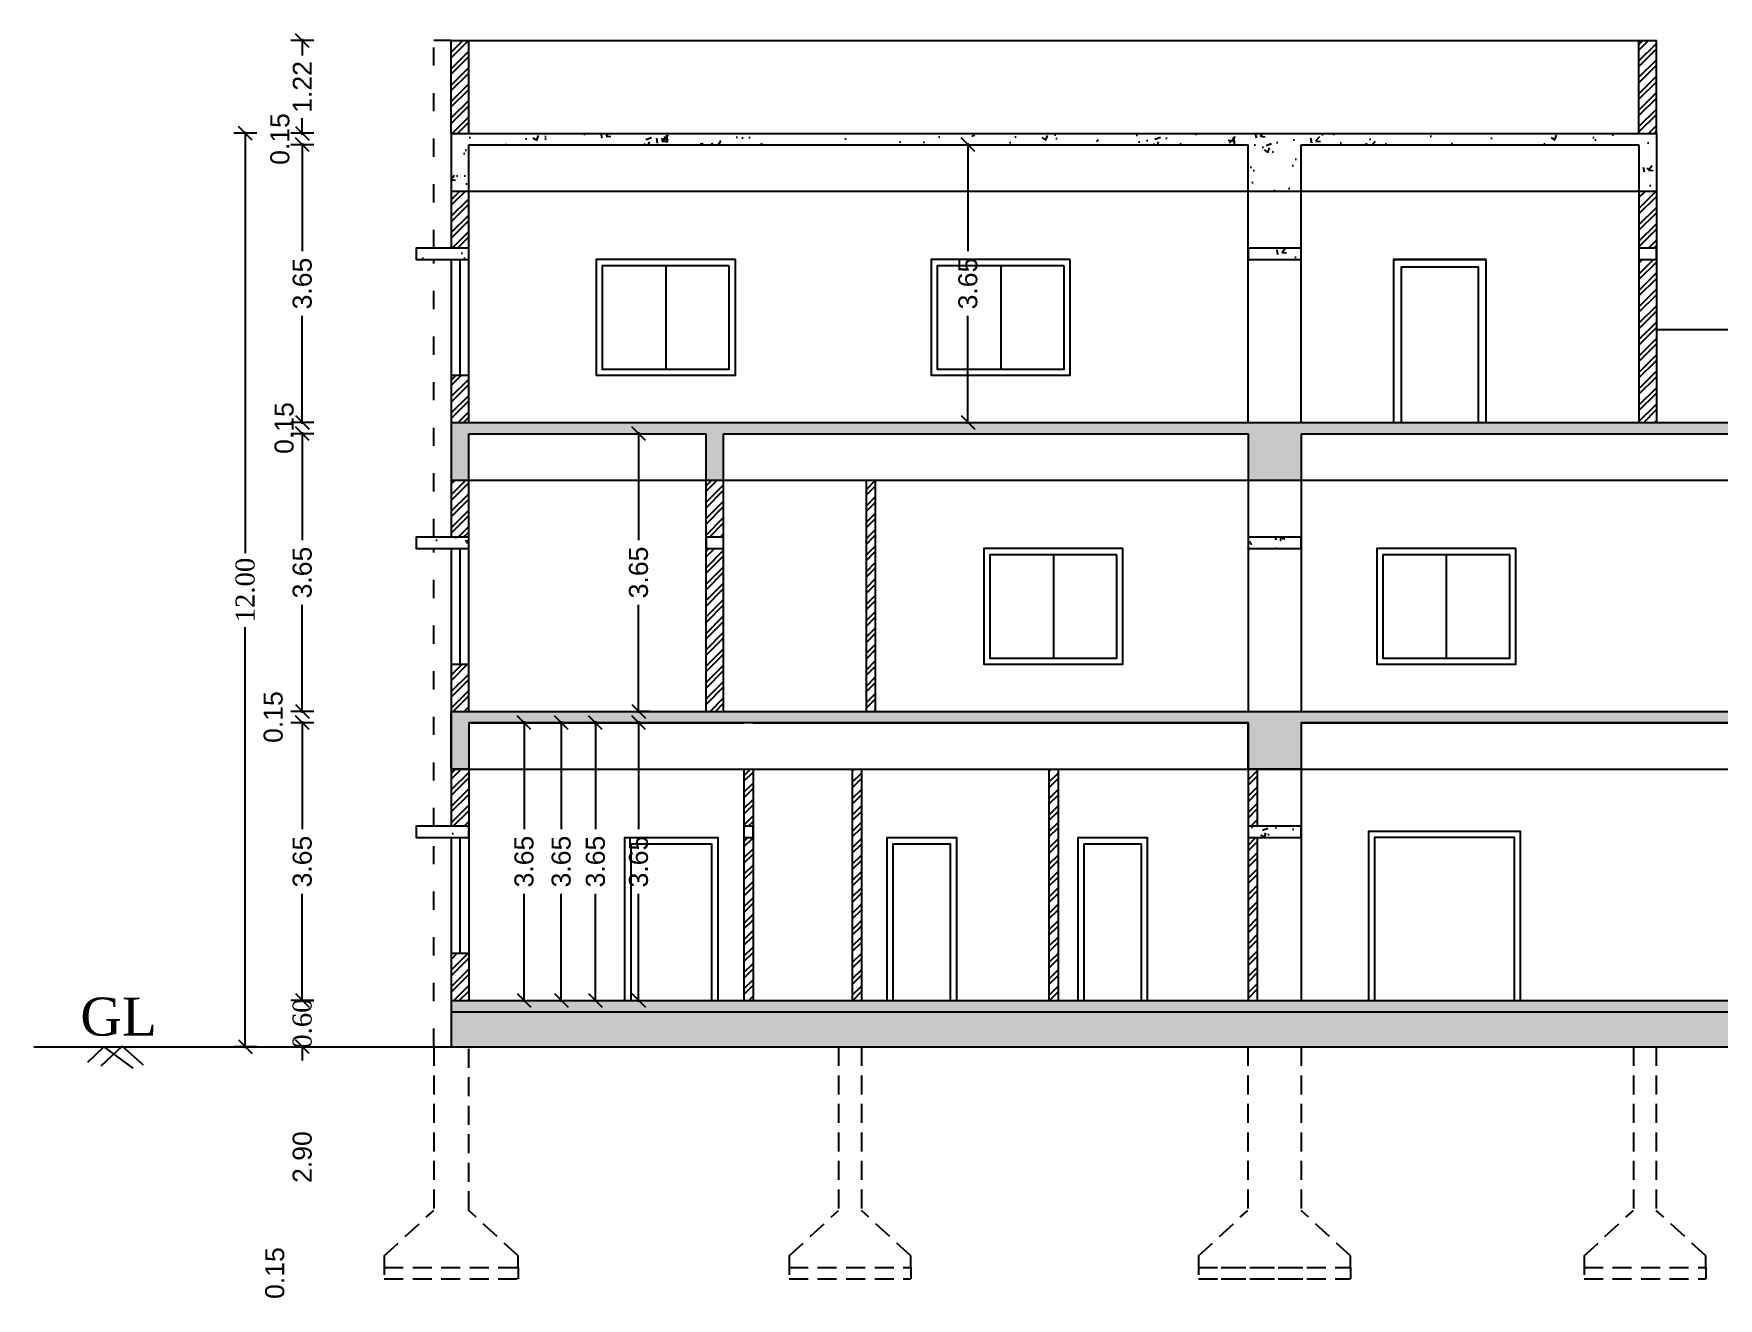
# Model space of a CAD drawing. Header units: metres. Extents: x 2292 to 2697, y 2134 to 2248.
# Drawn here: x 2605.6 to 2627.75, y 2183.77 to 2200.4 of the extents above; entities that cross this region are included whole.
import ezdxf

# ---------------------------------------------------------------- set-up
doc = ezdxf.new("R2010")
doc.units = ezdxf.units.M
doc.linetypes.add('ACAD_ISO03W100', pattern=[30, 12, -18])
doc.linetypes.add('DASHED2', pattern=[0.375, 0.25, -0.125])
for name, color, linetype in [('BLK_1_FLR_0_REGULAR_ROOM_1', 4, 'Continuous'), ('BLK_1_FLR_0_REGULAR_ROOM_2', 4, 'Continuous'), ('BLK_1_FLR_0_REGULAR_ROOM_3', 4, 'Continuous'), ('BLK_1_FLR_0_REGULAR_ROOM_4', 4, 'Continuous'), ('BLK_1_FLR_1_REGULAR_ROOM_1', 4, 'Continuous'), ('BLK_1_FLR_2_REGULAR_ROOM_1', 4, 'Continuous'), ('BLK_1_HT_OF_BLDG', 5, 'Continuous'), ('BLK_1_PLINTH_HEIGHT', 7, 'Continuous')]:
    doc.layers.add(name, color=color, linetype=linetype)
doc.styles.get("Standard").update_dxf_attribs({"font": 'arial.ttf'})
doc.styles.add('TIMES NEW ROMAN', font='times.ttf')
doc.dimstyles.new('STANDARD$0', dxfattribs={"dimtxt": 0.25, "dimasz": 0.18, "dimexe": 0.15, "dimexo": 0.15, "dimgap": 0.1, "dimtad": 0, "dimzin": 0, "dimdsep": 46, "dimtxsty": 'Standard', "dimblk": 'OBLIQUE', "dimcen": 0.0625, "dimdle": 0.02, "dimadec": 0, "dimazin": 0, "dimtfac": 1, "dimtix": 1, "dimtofl": 0, "dimtmove": 2, "dimatfit": 3, "dimldrblk": 'OBLIQUE', "dimfxl": 0, "dimtolj": 1, "dimtzin": 0, "dimarcsym": 0})
pattern_1 = [(50, (-71719.7937, -38373.7302), (0.728738676, -0.063756342), [0.0762, -0.8382]), (355, (-71719.7937, -38373.7302), (-0.140973686, 0.764227381), [0.06096, -0.670562337]), (100.4514447, (-71719.733, -38373.73554), (0.5877649884, 0.7004710076), [0.064760035, -0.7123609784]), (46.1842, (-71719.7937, -38373.527), (1.084316164, -0.168169312), [0.1143, -1.2573]), (96.6355576, (-71719.7034, -38373.541), (0.949616536, 0.989704498), [0.097140093, -1.068542433]), (351.1841512, (-71719.7937, -38373.527), (0.949616536, 0.989704498), [0.091439868, -1.005838928]), (21, (-71719.6921, -38373.5778), (0.606457565, -0.4090607927), [0.0762, -0.8382]), (326, (-71719.6921, -38373.5778), (0.2472081134, 0.7367518645), [0.06096, -0.67056]), (71.451445, (-71719.6416, -38373.6119), (0.853665677, 0.3276910755), [0.064760035, -0.7123597504]), (37.5, (-71719.79371, -38373.73023), (0.012354413, 0.3382201555), [0, -0.662432, 0, -0.68072, 0, -0.6731]), (7.5, (-71719.7937, -38373.73023), (0.26727865, 0.4007222993), [0, -0.388112, 0, -0.647192, 0, -0.25654]), (327.5, (-71720.02028, -38373.73023), (0.5423623807, -0.022914976), [0, -0.254, 0, -0.79248, 0, -1.05156]), (317.5, (-71720.1219, -38373.73023), (0.5925167255, 0.1017059641), [0, -0.3302, 0, -0.526288, 0, -0.74676])]
pattern_2 = [(45, (-71719.79371, -38373.73023), (-0.10776307345, 0.10776307345), []), (45, (-71719.72187, -38373.73023), (-0.10776307345, 0.10776307345), [])]

# ---------------------------------------------------------------- blocks, each defined once
blk = doc.blocks.new('*D464')
at = {"layer": 'Defpoints', "color": 0}
for p in [(2610.209, 2184.18), (2609.132, 2184.03), (2610.209, 2184.03)]:
    blk.add_point(p, dxfattribs=at)
at = {"color": 0, "insert": (2608.771, 2184.105), "char_height": 0.25, "attachment_point": 5, "rotation": 90}
blk.add_mtext('\\A1;0.15', dxfattribs=at)
blk = doc.blocks.new('_Oblique')
at = {"color": 0, "lineweight": -2}
blk.add_line((-0.5, -0.5), (0.5, 0.5), dxfattribs=at)
blk = doc.blocks.new('*D465')
at = {"layer": 'Defpoints', "color": 0}
for p in [(2609.132, 2187.08), (2610.209, 2187.08), (2610.209, 2184.18)]:
    blk.add_point(p, dxfattribs=at)
at = {"color": 0, "insert": (2609.132, 2185.63), "char_height": 0.25, "attachment_point": 5, "rotation": 90}
blk.add_mtext('\\A1;2.90', dxfattribs=at)
blk = doc.blocks.new('*D466')
at = {"color": 0, "lineweight": -2}
for p, q in [((2609.282, 2191.34), (2608.982, 2191.34)), ((2609.132, 2191.36), (2609.132, 2189.94)), ((2609.132, 2187.67), (2609.132, 2189.089)), ((2609.282, 2187.69), (2608.982, 2187.69))]:
    blk.add_line(p, q, dxfattribs=at)
at = {"layer": 'Defpoints', "color": 0}
for p in [(2609.132, 2191.34), (2611.32, 2191.34), (2611.09, 2187.69)]:
    blk.add_point(p, dxfattribs=at)
at = {"color": 0, "lineweight": -2, "xscale": 0.18, "yscale": 0.18, "zscale": 0.18}
for p, rotation in [((2609.132, 2191.34), 90), ((2609.132, 2187.69), 270)]:
    blk.add_blockref('_Oblique', p, dxfattribs=dict(at, rotation=rotation))
at = {"color": 0, "insert": (2609.132, 2189.515), "char_height": 0.25, "attachment_point": 5, "rotation": 90}
blk.add_mtext('\\A1;3.65', dxfattribs=at)
blk = doc.blocks.new('*D467')
at = {"color": 0, "lineweight": -2}
for p, q in [((2609.132, 2191.49), (2609.132, 2191.67)), ((2609.282, 2191.49), (2608.982, 2191.49)), ((2609.282, 2191.34), (2608.982, 2191.34)), ((2609.132, 2191.34), (2609.132, 2191.16))]:
    blk.add_line(p, q, dxfattribs=at)
at = {"layer": 'Defpoints', "color": 0}
for p in [(2609.132, 2191.49), (2611.32, 2191.49), (2611.32, 2191.34)]:
    blk.add_point(p, dxfattribs=at)
at = {"color": 0, "lineweight": -2, "xscale": 0.18, "yscale": 0.18, "zscale": 0.18}
for p, rotation in [((2609.132, 2191.49), 270), ((2609.132, 2191.34), 90)]:
    blk.add_blockref('_Oblique', p, dxfattribs=dict(at, rotation=rotation))
at = {"color": 0, "insert": (2608.75, 2191.415), "char_height": 0.25, "attachment_point": 5, "rotation": 90}
blk.add_mtext('\\A1;0.15', dxfattribs=at)
blk = doc.blocks.new('*D468')
at = {"color": 0, "lineweight": -2}
for p, q in [((2609.282, 2195.14), (2608.982, 2195.14)), ((2609.132, 2195.16), (2609.132, 2193.74)), ((2609.132, 2191.47), (2609.132, 2192.889)), ((2609.282, 2191.49), (2608.982, 2191.49))]:
    blk.add_line(p, q, dxfattribs=at)
at = {"layer": 'Defpoints', "color": 0}
for p in [(2609.132, 2195.14), (2611.32, 2195.14), (2611.32, 2191.49)]:
    blk.add_point(p, dxfattribs=at)
at = {"color": 0, "lineweight": -2, "xscale": 0.18, "yscale": 0.18, "zscale": 0.18}
for p, rotation in [((2609.132, 2195.14), 90), ((2609.132, 2191.49), 270)]:
    blk.add_blockref('_Oblique', p, dxfattribs=dict(at, rotation=rotation))
at = {"color": 0, "insert": (2609.132, 2193.315), "char_height": 0.25, "attachment_point": 5, "rotation": 90}
blk.add_mtext('\\A1;3.65', dxfattribs=at)
blk = doc.blocks.new('*D469')
at = {"color": 0, "lineweight": -2}
for p, q in [((2609.132, 2195.29), (2609.132, 2195.47)), ((2609.282, 2195.29), (2608.982, 2195.29)), ((2609.282, 2195.14), (2608.982, 2195.14)), ((2609.132, 2195.14), (2609.132, 2194.96))]:
    blk.add_line(p, q, dxfattribs=at)
at = {"layer": 'Defpoints', "color": 0}
for p in [(2609.132, 2195.29), (2611.32, 2195.29), (2611.32, 2195.14)]:
    blk.add_point(p, dxfattribs=at)
at = {"color": 0, "lineweight": -2, "xscale": 0.18, "yscale": 0.18, "zscale": 0.18}
for p, rotation in [((2609.132, 2195.29), 270), ((2609.132, 2195.14), 90)]:
    blk.add_blockref('_Oblique', p, dxfattribs=dict(at, rotation=rotation))
at = {"color": 0, "insert": (2608.894, 2195.215), "char_height": 0.25, "attachment_point": 5, "rotation": 90}
blk.add_mtext('\\A1;0.15', dxfattribs=at)
blk = doc.blocks.new('*D470')
at = {"color": 0, "lineweight": -2}
for p, q in [((2609.282, 2198.94), (2608.982, 2198.94)), ((2609.132, 2198.96), (2609.132, 2197.54)), ((2609.132, 2195.27), (2609.132, 2196.689)), ((2609.282, 2195.29), (2608.982, 2195.29))]:
    blk.add_line(p, q, dxfattribs=at)
at = {"layer": 'Defpoints', "color": 0}
for p in [(2609.132, 2198.94), (2611.32, 2198.94), (2611.32, 2195.29)]:
    blk.add_point(p, dxfattribs=at)
at = {"color": 0, "lineweight": -2, "xscale": 0.18, "yscale": 0.18, "zscale": 0.18}
for p, rotation in [((2609.132, 2198.94), 90), ((2609.132, 2195.29), 270)]:
    blk.add_blockref('_Oblique', p, dxfattribs=dict(at, rotation=rotation))
at = {"color": 0, "insert": (2609.132, 2197.115), "char_height": 0.25, "attachment_point": 5, "rotation": 90}
blk.add_mtext('\\A1;3.65', dxfattribs=at)
blk = doc.blocks.new('*D471')
at = {"color": 0, "lineweight": -2}
for p, q in [((2609.132, 2199.09), (2609.132, 2199.27)), ((2609.282, 2199.09), (2608.982, 2199.09)), ((2609.282, 2198.94), (2608.982, 2198.94)), ((2609.132, 2198.94), (2609.132, 2198.76))]:
    blk.add_line(p, q, dxfattribs=at)
at = {"layer": 'Defpoints', "color": 0}
for p in [(2609.132, 2199.09), (2611.32, 2199.09), (2611.32, 2198.94)]:
    blk.add_point(p, dxfattribs=at)
at = {"color": 0, "lineweight": -2, "xscale": 0.18, "yscale": 0.18, "zscale": 0.18}
for p, rotation in [((2609.132, 2199.09), 270), ((2609.132, 2198.94), 90)]:
    blk.add_blockref('_Oblique', p, dxfattribs=dict(at, rotation=rotation))
at = {"color": 0, "insert": (2608.838, 2199.015), "char_height": 0.25, "attachment_point": 5, "rotation": 90}
blk.add_mtext('\\A1;0.15', dxfattribs=at)
blk = doc.blocks.new('*D472')
at = {"color": 0, "lineweight": -2}
for p, q in [((2609.282, 2200.31), (2608.982, 2200.31)), ((2609.132, 2200.33), (2609.132, 2200.111)), ((2609.132, 2199.07), (2609.132, 2199.288)), ((2609.282, 2199.09), (2608.982, 2199.09))]:
    blk.add_line(p, q, dxfattribs=at)
at = {"layer": 'Defpoints', "color": 0}
for p in [(2609.132, 2200.31), (2611.32, 2200.31), (2611.32, 2199.09)]:
    blk.add_point(p, dxfattribs=at)
at = {"color": 0, "lineweight": -2, "xscale": 0.18, "yscale": 0.18, "zscale": 0.18}
for p, rotation in [((2609.132, 2200.31), 90), ((2609.132, 2199.09), 270)]:
    blk.add_blockref('_Oblique', p, dxfattribs=dict(at, rotation=rotation))
at = {"color": 0, "insert": (2609.132, 2199.7), "char_height": 0.25, "attachment_point": 5, "rotation": 90}
blk.add_mtext('\\A1;1.22', dxfattribs=at)
blk = doc.blocks.new('*D473')
at = {"layer": 'BLK_1_HT_OF_BLDG', "color": 0, "lineweight": -2}
for p, q in [((2608.532, 2199.09), (2608.232, 2199.09)), ((2608.382, 2199.11), (2608.382, 2193.572)), ((2608.382, 2187.06), (2608.382, 2192.598)), ((2608.532, 2187.08), (2608.232, 2187.08))]:
    blk.add_line(p, q, dxfattribs=at)
at = {"layer": 'Defpoints', "color": 0}
for p in [(2608.382, 2199.09), (2611.09, 2199.09), (2611.09, 2187.08)]:
    blk.add_point(p, dxfattribs=at)
at = {"layer": 'BLK_1_HT_OF_BLDG', "color": 0, "lineweight": -2, "xscale": 0.18, "yscale": 0.18, "zscale": 0.18}
for p, rotation in [((2608.382, 2199.09), 90), ((2608.382, 2187.08), 270)]:
    blk.add_blockref('_Oblique', p, dxfattribs=dict(at, rotation=rotation))
at = {"layer": 'BLK_1_HT_OF_BLDG', "color": 0, "lineweight": -2, "insert": (2608.382, 2193.085), "char_height": 0.25, "width": 0.0159, "attachment_point": 5, "rotation": 90, "style": 'TIMES NEW ROMAN'}
blk.add_mtext('\\A1;12.00', dxfattribs=at)
blk = doc.blocks.new('*D303')
at = {"layer": 'BLK_1_PLINTH_HEIGHT', "color": 0, "lineweight": -2}
for p, q in [((2609.132, 2187.69), (2609.132, 2187.87)), ((2609.132, 2187.69), (2609.282, 2187.69)), ((2609.132, 2187.08), (2609.282, 2187.08)), ((2609.132, 2187.08), (2609.132, 2186.9))]:
    blk.add_line(p, q, dxfattribs=at)
at = {"layer": 'Defpoints', "color": 0}
for p in [(2609.132, 2187.69), (2609.132, 2187.69), (2609.132, 2187.08)]:
    blk.add_point(p, dxfattribs=at)
at = {"layer": 'BLK_1_PLINTH_HEIGHT', "color": 0, "lineweight": -2, "xscale": 0.18, "yscale": 0.18, "zscale": 0.18}
for p, rotation in [((2609.132, 2187.69), 270), ((2609.132, 2187.08), 90)]:
    blk.add_blockref('_Oblique', p, dxfattribs=dict(at, rotation=rotation))
at = {"layer": 'BLK_1_PLINTH_HEIGHT', "color": 0, "lineweight": -2, "insert": (2609.132, 2187.385), "char_height": 0.25, "attachment_point": 5, "rotation": 90, "style": 'TIMES NEW ROMAN'}
blk.add_mtext('\\A1;0.60', dxfattribs=at)
blk = doc.blocks.new('*D517')
at = {"layer": 'BLK_1_FLR_0_REGULAR_ROOM_1', "color": 0, "lineweight": -2}
for p, q in [((2612.048, 2191.36), (2612.048, 2189.94)), ((2612.048, 2191.34), (2612.198, 2191.34)), ((2612.048, 2187.67), (2612.048, 2189.089)), ((2612.048, 2187.69), (2612.198, 2187.69))]:
    blk.add_line(p, q, dxfattribs=at)
at = {"layer": 'Defpoints', "color": 0}
for p in [(2611.996, 2191.34), (2612.048, 2191.34), (2611.996, 2187.69)]:
    blk.add_point(p, dxfattribs=at)
at = {"layer": 'BLK_1_FLR_0_REGULAR_ROOM_1', "color": 0, "lineweight": -2, "xscale": 0.18, "yscale": 0.18, "zscale": 0.18}
for p, rotation in [((2612.048, 2191.34), 90), ((2612.048, 2187.69), 270)]:
    blk.add_blockref('_Oblique', p, dxfattribs=dict(at, rotation=rotation))
at = {"layer": 'BLK_1_FLR_0_REGULAR_ROOM_1', "color": 0, "insert": (2612.048, 2189.515), "char_height": 0.25, "attachment_point": 5, "rotation": 90}
blk.add_mtext('\\A1;3.65', dxfattribs=at)
blk = doc.blocks.new('*D332')
at = {"layer": 'BLK_1_FLR_0_REGULAR_ROOM_2', "color": 0, "lineweight": -2}
for p, q in [((2612.537, 2191.36), (2612.537, 2189.94)), ((2612.537, 2191.34), (2612.687, 2191.34)), ((2612.537, 2187.67), (2612.537, 2189.089)), ((2612.537, 2187.69), (2612.687, 2187.69))]:
    blk.add_line(p, q, dxfattribs=at)
at = {"layer": 'Defpoints', "color": 0}
for p in [(2612.485, 2191.34), (2612.537, 2191.34), (2612.485, 2187.69)]:
    blk.add_point(p, dxfattribs=at)
at = {"layer": 'BLK_1_FLR_0_REGULAR_ROOM_2', "color": 0, "lineweight": -2, "xscale": 0.18, "yscale": 0.18, "zscale": 0.18}
for p, rotation in [((2612.537, 2191.34), 90), ((2612.537, 2187.69), 270)]:
    blk.add_blockref('_Oblique', p, dxfattribs=dict(at, rotation=rotation))
at = {"layer": 'BLK_1_FLR_0_REGULAR_ROOM_2', "color": 0, "insert": (2612.537, 2189.515), "char_height": 0.25, "attachment_point": 5, "rotation": 90}
blk.add_mtext('\\A1;3.65', dxfattribs=at)
blk = doc.blocks.new('*D333')
at = {"layer": 'BLK_1_FLR_0_REGULAR_ROOM_3', "color": 0, "lineweight": -2}
for p, q in [((2612.987, 2191.36), (2612.987, 2189.94)), ((2612.987, 2191.34), (2613.137, 2191.34)), ((2612.987, 2187.67), (2612.987, 2189.089)), ((2612.987, 2187.69), (2613.137, 2187.69))]:
    blk.add_line(p, q, dxfattribs=at)
at = {"layer": 'Defpoints', "color": 0}
for p in [(2612.936, 2191.34), (2612.987, 2191.34), (2612.936, 2187.69)]:
    blk.add_point(p, dxfattribs=at)
at = {"layer": 'BLK_1_FLR_0_REGULAR_ROOM_3', "color": 0, "lineweight": -2, "xscale": 0.18, "yscale": 0.18, "zscale": 0.18}
for p, rotation in [((2612.987, 2191.34), 90), ((2612.987, 2187.69), 270)]:
    blk.add_blockref('_Oblique', p, dxfattribs=dict(at, rotation=rotation))
at = {"layer": 'BLK_1_FLR_0_REGULAR_ROOM_3', "color": 0, "insert": (2612.987, 2189.515), "char_height": 0.25, "attachment_point": 5, "rotation": 90}
blk.add_mtext('\\A1;3.65', dxfattribs=at)
blk = doc.blocks.new('*D334')
at = {"layer": 'BLK_1_FLR_0_REGULAR_ROOM_4', "color": 0, "lineweight": -2}
for p, q in [((2613.554, 2191.36), (2613.554, 2189.94)), ((2613.554, 2191.34), (2613.704, 2191.34)), ((2613.554, 2187.67), (2613.554, 2189.089)), ((2613.554, 2187.69), (2613.704, 2187.69))]:
    blk.add_line(p, q, dxfattribs=at)
at = {"layer": 'Defpoints', "color": 0}
for p in [(2613.502, 2191.34), (2613.554, 2191.34), (2613.502, 2187.69)]:
    blk.add_point(p, dxfattribs=at)
at = {"layer": 'BLK_1_FLR_0_REGULAR_ROOM_4', "color": 0, "lineweight": -2, "xscale": 0.18, "yscale": 0.18, "zscale": 0.18}
for p, rotation in [((2613.554, 2191.34), 90), ((2613.554, 2187.69), 270)]:
    blk.add_blockref('_Oblique', p, dxfattribs=dict(at, rotation=rotation))
at = {"layer": 'BLK_1_FLR_0_REGULAR_ROOM_4', "color": 0, "insert": (2613.554, 2189.515), "char_height": 0.25, "attachment_point": 5, "rotation": 90}
blk.add_mtext('\\A1;3.65', dxfattribs=at)
blk = doc.blocks.new('*D335')
at = {"layer": 'BLK_1_FLR_1_REGULAR_ROOM_1', "color": 0, "lineweight": -2}
for p, q in [((2613.554, 2195.161), (2613.554, 2193.742)), ((2613.554, 2195.141), (2613.704, 2195.141)), ((2613.554, 2191.471), (2613.554, 2192.891)), ((2613.554, 2191.491), (2613.704, 2191.491))]:
    blk.add_line(p, q, dxfattribs=at)
at = {"layer": 'Defpoints', "color": 0}
for p in [(2613.502, 2195.141), (2613.554, 2195.141), (2613.502, 2191.491)]:
    blk.add_point(p, dxfattribs=at)
at = {"layer": 'BLK_1_FLR_1_REGULAR_ROOM_1', "color": 0, "lineweight": -2, "xscale": 0.18, "yscale": 0.18, "zscale": 0.18}
for p, rotation in [((2613.554, 2195.141), 90), ((2613.554, 2191.491), 270)]:
    blk.add_blockref('_Oblique', p, dxfattribs=dict(at, rotation=rotation))
at = {"layer": 'BLK_1_FLR_1_REGULAR_ROOM_1', "color": 0, "insert": (2613.554, 2193.316), "char_height": 0.25, "attachment_point": 5, "rotation": 90}
blk.add_mtext('\\A1;3.65', dxfattribs=at)
blk = doc.blocks.new('*D336')
at = {"layer": 'BLK_1_FLR_2_REGULAR_ROOM_1', "color": 0, "lineweight": -2}
for p, q in [((2617.885, 2198.96), (2617.885, 2197.54)), ((2617.885, 2198.94), (2618.035, 2198.94)), ((2617.885, 2195.27), (2617.885, 2196.689)), ((2617.885, 2195.29), (2618.035, 2195.29))]:
    blk.add_line(p, q, dxfattribs=at)
at = {"layer": 'Defpoints', "color": 0}
for p in [(2617.834, 2198.94), (2617.885, 2198.94), (2617.834, 2195.29)]:
    blk.add_point(p, dxfattribs=at)
at = {"layer": 'BLK_1_FLR_2_REGULAR_ROOM_1', "color": 0, "lineweight": -2, "xscale": 0.18, "yscale": 0.18, "zscale": 0.18}
for p, rotation in [((2617.885, 2198.94), 90), ((2617.885, 2195.29), 270)]:
    blk.add_blockref('_Oblique', p, dxfattribs=dict(at, rotation=rotation))
at = {"layer": 'BLK_1_FLR_2_REGULAR_ROOM_1', "color": 0, "insert": (2617.885, 2197.115), "char_height": 0.25, "attachment_point": 5, "rotation": 90}
blk.add_mtext('\\A1;3.65', dxfattribs=at)

msp = doc.modelspace()

# ---------------------------------------------------------------- hatches: boundary and pattern name
h = msp.add_hatch()
h.set_pattern_fill('ANSI32', color=256, scale=0.016)
h.set_pattern_definition(pattern_2)
h.paths.add_polyline_path([(2611.3199, 2198.32965), (2611.0899, 2198.32965), (2611.0899, 2197.57965), (2611.3199, 2197.57965)])
h.paths.add_polyline_path([(2611.3199, 2200.30965), (2611.0899, 2200.30965), (2611.0899, 2199.08965), (2611.3199, 2199.08965)])
h.paths.add_polyline_path([(2611.3199, 2195.90965), (2611.0899, 2195.90965), (2611.0899, 2195.28965), (2611.3199, 2195.28965)])
h = msp.add_hatch()
h.set_pattern_fill('ANSI32', color=256, scale=0.016)
h.set_pattern_definition(pattern_2)
h.paths.add_polyline_path([(2626.93984, 2200.30965), (2626.70984, 2200.30965), (2626.70984, 2199.08965), (2626.93984, 2199.08965)])
h = msp.add_hatch()
h.set_pattern_fill('AR-CONC', color=256, scale=0.004)
h.set_pattern_definition(pattern_1)
h.paths.add_polyline_path([(2611.3199, 2198.93965), (2621.56862, 2198.93965), (2621.56862, 2198.32965), (2622.26862, 2198.32965), (2622.26862, 2198.93965), (2626.70984, 2198.93965), (2626.70984, 2198.32965), (2626.93984, 2198.32965), (2626.93984, 2199.08965), (2611.0899, 2199.08965), (2611.0899, 2198.32965), (2611.3199, 2198.32965)])
h = msp.add_hatch()
h.set_pattern_fill('ANSI32', color=256, scale=0.016)
h.set_pattern_definition(pattern_2)
h.paths.add_polyline_path([(2626.93984, 2197.42965), (2626.70984, 2197.42965), (2626.70984, 2195.28965), (2626.93984, 2195.28965)])
h.paths.add_polyline_path([(2626.70984, 2197.57965), (2626.93984, 2197.57965), (2626.93984, 2198.32965), (2626.70984, 2198.32965)])
h = msp.add_hatch()
h.set_pattern_fill('AR-CONC', color=256, scale=0.004)
h.set_pattern_definition(pattern_1)
h.paths.add_polyline_path([(2611.3199, 2197.57965), (2611.0899, 2197.57965), (2610.6299, 2197.57965), (2610.6299, 2197.42965), (2611.0899, 2197.42965), (2611.3199, 2197.42965)])
h = msp.add_hatch()
h.set_pattern_fill('AR-CONC', color=256, scale=0.004)
h.set_pattern_definition(pattern_1)
h.paths.add_polyline_path([(2622.26862, 2197.57965), (2621.56862, 2197.57965), (2621.56862, 2197.42965), (2622.26862, 2197.42965)])
h = msp.add_hatch()
h.set_pattern_fill('AR-CONC', color=256, scale=0.004)
h.set_pattern_definition(pattern_1)
h.paths.add_polyline_path([(2622.26862, 2195.13965), (2640.10862, 2195.13965), (2640.10862, 2194.52965), (2640.80862, 2194.52965), (2640.80862, 2195.13965), (2651.0899, 2195.13965), (2651.0899, 2195.28965), (2611.0899, 2195.28965), (2611.0899, 2194.52965), (2611.3199, 2194.52965), (2611.3199, 2195.13965), (2614.44195, 2195.13965), (2614.44195, 2194.52965), (2614.67195, 2194.52965), (2614.67195, 2195.13965), (2621.56862, 2195.13965), (2621.56862, 2194.52965), (2622.26862, 2194.52965)])
h = msp.add_hatch()
h.set_pattern_fill('ANSI32', color=256, scale=0.016)
h.set_pattern_definition(pattern_2)
h.paths.add_polyline_path([(2611.3199, 2194.52965), (2611.0899, 2194.52965), (2611.0899, 2193.77965), (2611.3199, 2193.77965)])
h.paths.add_polyline_path([(2611.3199, 2192.10965), (2611.0899, 2192.10965), (2611.0899, 2191.48965), (2611.3199, 2191.48965)])
h = msp.add_hatch()
h.set_pattern_fill('ANSI32', color=256, scale=0.016)
h.set_pattern_definition(pattern_2)
h.paths.add_polyline_path([(2614.67195, 2193.62965), (2614.44195, 2193.62965), (2614.44195, 2191.48965), (2614.67195, 2191.48965)])
h.paths.add_polyline_path([(2614.67195, 2194.52965), (2614.44195, 2194.52965), (2614.44195, 2193.77965), (2614.67195, 2193.77965)])
h.paths.add_polyline_path([(2616.67056, 2194.52965), (2616.55056, 2194.52965), (2616.55056, 2191.48965), (2616.67056, 2191.48965)])
h = msp.add_hatch()
h.set_pattern_fill('AR-CONC', color=256, scale=0.004)
h.set_pattern_definition(pattern_1)
h.paths.add_polyline_path([(2611.3199, 2193.77965), (2611.0899, 2193.77965), (2610.6299, 2193.77965), (2610.6299, 2193.62965), (2611.0899, 2193.62965), (2611.3199, 2193.62965)])
h.paths.add_polyline_path([(2611.3199, 2189.97965), (2611.0899, 2189.97965), (2610.8599, 2189.97965), (2610.8599, 2189.82965), (2611.0899, 2189.82965), (2611.3199, 2189.82965)])
h = msp.add_hatch()
h.set_pattern_fill('AR-CONC', color=256, scale=0.004)
h.set_pattern_definition(pattern_1)
h.paths.add_polyline_path([(2622.26862, 2193.77965), (2621.56862, 2193.77965), (2621.56862, 2193.62965), (2622.26862, 2193.62965)])
h = msp.add_hatch()
h.set_pattern_fill('AR-CONC', color=256, scale=0.004)
h.set_pattern_definition(pattern_1)
h.paths.add_polyline_path([(2622.26862, 2191.33965), (2640.10862, 2191.33965), (2640.10862, 2190.72965), (2640.80862, 2190.72965), (2640.80862, 2191.33965), (2642.1613, 2191.33965), (2642.1613, 2190.72965), (2642.2813, 2190.72965), (2642.2813, 2191.33965), (2647.5099, 2191.33965), (2647.5099, 2190.72965), (2647.7399, 2190.72965), (2647.7399, 2191.33965), (2649.3599, 2191.33965), (2650.8599, 2191.33965), (2650.8599, 2190.72965), (2651.0899, 2190.72965), (2651.0899, 2191.48965), (2611.0899, 2191.48965), (2611.0899, 2190.72965), (2611.3199, 2190.72965), (2611.3199, 2191.33965), (2621.56862, 2191.33965), (2621.56862, 2190.72965), (2622.26862, 2190.72965)])
h = msp.add_hatch()
h.set_pattern_fill('ANSI32', color=256, scale=0.016)
h.set_pattern_definition(pattern_2)
h.paths.add_polyline_path([(2611.3199, 2190.72965), (2611.0899, 2190.72965), (2611.0899, 2189.97965), (2611.3199, 2189.97965)])
h = msp.add_hatch()
h.set_pattern_fill('ANSI32', color=256, scale=0.016)
h.set_pattern_definition(pattern_2)
h.paths.add_polyline_path([(2615.0599, 2190.72965), (2614.9399, 2190.72965), (2614.9399, 2189.97965), (2615.0599, 2189.97965)])
h = msp.add_hatch()
h.set_pattern_fill('ANSI32', color=256, scale=0.016)
h.set_pattern_definition(pattern_2)
h.paths.add_polyline_path([(2616.48462, 2190.72965), (2616.36462, 2190.72965), (2616.36462, 2187.68965), (2616.48462, 2187.68965)])
h = msp.add_hatch()
h.set_pattern_fill('ANSI32', color=256, scale=0.016)
h.set_pattern_definition(pattern_2)
h.paths.add_polyline_path([(2619.06962, 2190.72965), (2618.94962, 2190.72965), (2618.94962, 2187.68965), (2619.06962, 2187.68965)])
h = msp.add_hatch()
h.set_pattern_fill('ANSI32', color=256, scale=0.016)
h.set_pattern_definition(pattern_2)
h.paths.add_polyline_path([(2621.56862, 2187.68965), (2621.68862, 2187.68965), (2621.68862, 2189.82965), (2621.56862, 2189.82965)])
h.paths.add_polyline_path([(2621.68862, 2190.72965), (2621.56862, 2190.72965), (2621.56862, 2189.97965), (2621.68862, 2189.97965)])
h = msp.add_hatch()
h.set_pattern_fill('AR-CONC', color=256, scale=0.004)
h.set_pattern_definition(pattern_1)
h.paths.add_polyline_path([(2622.26862, 2189.97965), (2621.56862, 2189.97965), (2621.56862, 2189.82965), (2622.26862, 2189.82965)])
h = msp.add_hatch()
h.set_pattern_fill('ANSI32', color=256, scale=0.016)
h.set_pattern_definition(pattern_2)
h.paths.add_polyline_path([(2615.0599, 2189.82965), (2614.9399, 2189.82965), (2614.9399, 2187.68965), (2615.0599, 2187.68965)])
h = msp.add_hatch()
h.set_pattern_fill('ANSI32', color=256, scale=0.016)
h.set_pattern_definition(pattern_2)
h.paths.add_polyline_path([(2611.3199, 2188.30965), (2611.0899, 2188.30965), (2611.0899, 2187.68965), (2611.3199, 2187.68965)])
h = msp.add_hatch()
h.set_pattern_fill('AR-CONC', color=256, scale=0.004)
h.set_pattern_definition(pattern_1)
h.paths.add_polyline_path([(2651.0899, 2187.68965), (2611.0899, 2187.68965), (2611.0899, 2187.53965), (2651.0899, 2187.53965)])
h = msp.add_hatch()
h.set_pattern_fill('AR-SAND', color=256, scale=0.004)
h.set_pattern_definition([(37.5, (-71719.79371, -38373.73023), (-0.00640012518, 0.19576529493), [0, -0.154432, 0, -0.17272, 0, -0.1651]), (7.5, (-71719.79371, -38373.73023), (0.17980931326, 0.2867300402), [0, -0.083312, 0, -0.139192, 0, -0.05334]), (327.5, (-71719.91868, -38373.73023), (0.3163969481, 0.00057487387), [0, -0.0508, 0, -0.18288, 0, -0.23876]), (317.5, (-71719.91868, -38373.73023), (0.305422581, 0.0891717293), [0, -0.0254, 0, -0.119888, 0, -0.13716])])
h.paths.add_polyline_path([(2611.0899, 2187.53965), (2611.0899, 2187.07965), (2651.0899, 2187.07965), (2651.0899, 2187.53965)])

# ---------------------------------------------------------------- linework, layer by layer
at = {"linetype": 'ACAD_ISO03W100', "ltscale": 0.02}
for p, q in [((2610.8599, 2197.57965), (2610.8599, 2200.30965)), ((2611.0899, 2200.30965), (2610.8599, 2200.30965)), ((2610.8599, 2193.77965), (2610.8599, 2197.42965)), ((2610.8599, 2189.97965), (2610.8599, 2193.62965)), ((2610.8599, 2187.07965), (2610.8599, 2189.82965))]:
    msp.add_line(p, q, dxfattribs=at)
for p, q in [((2611.0899, 2200.30965), (2626.93984, 2200.30965)), ((2611.0899, 2199.08965), (2611.0899, 2200.30965)), ((2611.3199, 2199.08965), (2611.3199, 2200.30965)), ((2626.70984, 2199.08965), (2626.70984, 2200.30965)), ((2626.93984, 2199.08965), (2626.93984, 2200.30965)), ((2611.0899, 2199.08965), (2626.93984, 2199.08965)), ((2611.0899, 2199.08965), (2611.0899, 2197.57965)), ((2611.3199, 2198.93965), (2621.56862, 2198.93965)), ((2611.3199, 2195.28965), (2611.3199, 2198.93965)), ((2621.56862, 2195.28965), (2621.56862, 2198.93965)), ((2622.26862, 2198.93965), (2626.70984, 2198.93965)), ((2622.26862, 2195.28965), (2622.26862, 2198.93965)), ((2626.70984, 2198.93965), (2626.70984, 2195.28965)), ((2626.93984, 2199.08965), (2626.93984, 2195.28965)), ((2611.0899, 2198.32965), (2622.26862, 2198.32965)), ((2622.26862, 2198.32965), (2626.93984, 2198.32965)), ((2611.0899, 2197.42965), (2611.0899, 2193.77965)), ((2611.2049, 2197.42965), (2611.2049, 2195.90965)), ((2623.48115, 2197.42965), (2624.70078, 2197.42965)), ((2613.91204, 2197.34965), (2613.91204, 2195.98965)), ((2618.31637, 2197.34965), (2618.31637, 2195.98965)), ((2626.93984, 2196.50965), (2647.5099, 2196.50965)), ((2611.0899, 2195.28965), (2651.0899, 2195.28965)), ((2611.3199, 2195.13965), (2614.44195, 2195.13965)), ((2611.3199, 2191.48965), (2611.3199, 2195.13965)), ((2614.44195, 2191.48965), (2614.44195, 2195.13965)), ((2614.67195, 2195.13965), (2621.56862, 2195.13965)), ((2614.67195, 2191.48965), (2614.67195, 2195.13965)), ((2621.56862, 2195.13965), (2621.56862, 2191.48965)), ((2622.26862, 2195.13965), (2630.81779, 2195.13965)), ((2622.26862, 2195.13965), (2622.26862, 2191.48965)), ((2611.0899, 2194.52965), (2647.7399, 2194.52965)), ((2616.55056, 2191.48965), (2616.55056, 2194.52965)), ((2616.67056, 2191.48965), (2616.67056, 2194.52965)), ((2611.0899, 2193.62965), (2611.0899, 2189.97965)), ((2611.2049, 2193.62965), (2611.2049, 2192.10965)), ((2619.00836, 2193.54965), (2619.00836, 2192.18965)), ((2624.17599, 2193.54965), (2624.17599, 2192.18965)), ((2611.0899, 2191.48965), (2651.0899, 2191.48965)), ((2611.3199, 2191.33965), (2614.9399, 2191.33965)), ((2611.3199, 2191.33965), (2611.3199, 2187.68965)), ((2615.0599, 2191.33965), (2621.56862, 2191.33965)), ((2621.56862, 2191.33965), (2621.56862, 2187.68965)), ((2621.56862, 2191.33965), (2621.56862, 2187.68965)), ((2622.26862, 2191.33965), (2630.81779, 2191.33965)), ((2622.26862, 2191.33965), (2622.26862, 2187.68965)), ((2611.0899, 2190.72965), (2647.7399, 2190.72965)), ((2614.9399, 2190.72965), (2614.9399, 2187.68965)), ((2615.0599, 2190.72965), (2615.0599, 2187.68965)), ((2616.36462, 2190.72965), (2616.36462, 2187.68965)), ((2616.48462, 2190.72965), (2616.48462, 2187.68965)), ((2618.94962, 2190.72965), (2618.94962, 2187.68965)), ((2619.06962, 2190.72965), (2619.06962, 2187.68965)), ((2621.68862, 2190.72965), (2621.68862, 2189.97965)), ((2611.0899, 2189.82965), (2611.0899, 2187.07965)), ((2611.2049, 2189.82965), (2611.2049, 2188.30965)), ((2621.68862, 2189.82965), (2621.68862, 2187.68965)), ((2611.0899, 2187.68965), (2651.0899, 2187.68965)), ((2611.0899, 2187.53965), (2651.0899, 2187.53965)), ((2605.59957, 2187.07965), (2654.89882, 2187.07965))]:
    msp.add_line(p, q)
at = {"linetype": 'DASHED2'}
for p, q in [((2610.8599, 2187.07965), (2610.8599, 2184.92967)), ((2611.3199, 2184.92967), (2611.3199, 2187.07965)), ((2616.18462, 2187.07965), (2616.18462, 2184.92967)), ((2616.48462, 2187.07965), (2616.48462, 2184.92967)), ((2621.56657, 2187.07965), (2621.56657, 2184.92967)), ((2622.26657, 2187.07965), (2622.26657, 2184.92967)), ((2626.63779, 2187.07965), (2626.63779, 2184.92967)), ((2626.93779, 2187.07965), (2626.93779, 2184.92967)), ((2610.20917, 2184.32964), (2610.85987, 2184.92967)), ((2611.97057, 2184.32967), (2611.3199, 2184.92967)), ((2615.53388, 2184.32964), (2616.18458, 2184.92967)), ((2617.13528, 2184.32967), (2616.48462, 2184.92967)), ((2620.91584, 2184.32964), (2621.56654, 2184.92967)), ((2622.91724, 2184.32967), (2622.26657, 2184.92967)), ((2625.98705, 2184.32964), (2626.63775, 2184.92967)), ((2627.58845, 2184.32967), (2626.93779, 2184.92967)), ((2610.20917, 2184.32964), (2610.20917, 2184.02964)), ((2611.97057, 2184.17967), (2611.97057, 2184.32967)), ((2615.53388, 2184.32964), (2615.53388, 2184.02964)), ((2617.13528, 2184.17967), (2617.13528, 2184.32967)), ((2620.91584, 2184.32964), (2620.91584, 2184.02964)), ((2622.91724, 2184.17967), (2622.91724, 2184.32967)), ((2625.98705, 2184.32964), (2625.98705, 2184.02964)), ((2627.58845, 2184.17967), (2627.58845, 2184.32967)), ((2610.20917, 2184.17964), (2611.97057, 2184.17967)), ((2611.97057, 2184.17967), (2611.97057, 2184.02967)), ((2615.53388, 2184.17964), (2617.13528, 2184.17967)), ((2617.13528, 2184.17967), (2617.13528, 2184.02967)), ((2620.91584, 2184.17964), (2622.51724, 2184.17967)), ((2621.21584, 2184.17964), (2622.91724, 2184.17967)), ((2622.91724, 2184.17967), (2622.91724, 2184.02967)), ((2625.98705, 2184.17964), (2627.58845, 2184.17967)), ((2627.58845, 2184.17967), (2627.58845, 2184.02967)), ((2610.20917, 2184.02964), (2611.97057, 2184.02967)), ((2615.53388, 2184.02964), (2617.13528, 2184.02968)), ((2620.91584, 2184.02964), (2622.51724, 2184.02968)), ((2621.21584, 2184.02964), (2622.91724, 2184.02968)), ((2625.98705, 2184.02964), (2627.58845, 2184.02968))]:
    msp.add_line(p, q, dxfattribs=at)
for points in [[(2611.0899, 2197.57965), (2610.6299, 2197.57965), (2610.6299, 2197.42965), (2611.0899, 2197.42965)], [(2611.0899, 2197.42965), (2611.3199, 2197.42965), (2611.3199, 2197.57965), (2611.0899, 2197.57965)], [(2624.70078, 2195.28965), (2624.70078, 2197.42965), (2623.48115, 2197.42965), (2623.48115, 2195.28965)], [(2624.60078, 2195.28965), (2624.60078, 2197.32965), (2623.58115, 2197.32965), (2623.58115, 2195.28965)], [(2611.0899, 2195.90965), (2611.3199, 2195.90965)], [(2611.0899, 2193.77965), (2610.6299, 2193.77965), (2610.6299, 2193.62965), (2611.0899, 2193.62965)], [(2611.0899, 2193.62965), (2611.3199, 2193.62965), (2611.3199, 2193.77965), (2611.0899, 2193.77965)], [(2611.0899, 2192.10965), (2611.3199, 2192.10965)], [(2630.81779, 2191.33965), (2622.26862, 2191.33965), (2622.26862, 2190.72965), (2621.56862, 2190.72965), (2621.56862, 2191.33965), (2611.3199, 2191.33965), (2611.3199, 2190.72965), (2611.0899, 2190.72965), (2611.0899, 2191.48965), (2651.0899, 2191.48965)], [(2611.0899, 2189.97965), (2610.6299, 2189.97965), (2610.6299, 2189.82965), (2611.0899, 2189.82965)], [(2611.0899, 2189.82965), (2611.3199, 2189.82965), (2611.3199, 2189.97965), (2611.0899, 2189.97965)], [(2625.15096, 2187.68965), (2625.15096, 2189.90965), (2623.15096, 2189.90965), (2623.15096, 2187.68965)], [(2613.37505, 2187.68965), (2613.37505, 2189.82965), (2614.59505, 2189.82965), (2614.59505, 2187.68965)], [(2613.45505, 2187.68965), (2613.45505, 2189.74965), (2614.51505, 2189.74965), (2614.51505, 2187.68965)], [(2616.82312, 2187.68965), (2616.82312, 2189.82965), (2617.73312, 2189.82965), (2617.73312, 2187.68965)], [(2616.90312, 2187.68965), (2616.90312, 2189.74965), (2617.65312, 2189.74965), (2617.65312, 2187.68965)], [(2619.33295, 2187.68965), (2619.33295, 2189.82965), (2620.24295, 2189.82965), (2620.24295, 2187.68965)], [(2619.41295, 2187.68965), (2619.41295, 2189.74965), (2620.16295, 2189.74965), (2620.16295, 2187.68965)], [(2625.07096, 2187.68965), (2625.07096, 2189.82965), (2623.23096, 2189.82965), (2623.23096, 2187.68965)], [(2611.0899, 2188.30965), (2611.3199, 2188.30965)], [(2606.31059, 2186.87659), (2606.52047, 2187.07965), (2606.90461, 2186.79773)], [(2606.48646, 2186.82781), (2606.76453, 2187.08853), (2607.04087, 2186.84153)]]:
    msp.add_lwpolyline(points)
for points in [[(2614.82704, 2197.42965), (2612.99704, 2197.42965), (2612.99704, 2195.90965), (2614.82704, 2195.90965)], [(2619.23137, 2197.42965), (2617.40137, 2197.42965), (2617.40137, 2195.90965), (2619.23137, 2195.90965)], [(2622.26862, 2197.57965), (2621.56862, 2197.57965), (2621.56862, 2197.42965), (2622.26862, 2197.42965)], [(2626.93984, 2197.57965), (2626.70984, 2197.57965), (2626.70984, 2197.42965), (2626.93984, 2197.42965)], [(2614.74704, 2197.34965), (2613.07704, 2197.34965), (2613.07704, 2195.98965), (2614.74704, 2195.98965)], [(2619.15137, 2197.34965), (2617.48137, 2197.34965), (2617.48137, 2195.98965), (2619.15137, 2195.98965)], [(2614.67195, 2193.77965), (2614.44195, 2193.77965), (2614.44195, 2193.62965), (2614.67195, 2193.62965)], [(2619.92336, 2193.62965), (2618.09336, 2193.62965), (2618.09336, 2192.10965), (2619.92336, 2192.10965)], [(2622.26862, 2193.77965), (2621.56862, 2193.77965), (2621.56862, 2193.62965), (2622.26862, 2193.62965)], [(2625.09099, 2193.62965), (2623.26099, 2193.62965), (2623.26099, 2192.10965), (2625.09099, 2192.10965)], [(2619.84336, 2193.54965), (2618.17336, 2193.54965), (2618.17336, 2192.18965), (2619.84336, 2192.18965)], [(2625.01099, 2193.54965), (2623.34099, 2193.54965), (2623.34099, 2192.18965), (2625.01099, 2192.18965)], [(2615.0599, 2189.97965), (2614.9399, 2189.97965), (2614.9399, 2189.82965), (2615.0599, 2189.82965)], [(2622.26862, 2189.97965), (2621.56862, 2189.97965), (2621.56862, 2189.82965), (2622.26862, 2189.82965)]]:
    msp.add_lwpolyline(points, close=True)

# ---------------------------------------------------------------- texts
at = {"ltscale": 0.2, "insert": (2606.21353, 2187.21964), "char_height": 0.5, "attachment_point": 7, "style": 'TIMES NEW ROMAN'}
msp.add_mtext_dynamic_manual_height_columns('GL', width=0.9221214, gutter_width=1.4663, heights=[0], dxfattribs=at)

# ---------------------------------------------------------------- dimensions: what is measured, and where the dimension line sits
for base, p1, p2, picture, middle in [((2609.13182, 2200.30965), (2611.3199, 2199.08965), (2611.3199, 2200.30965), '*D472', (2609.13182, 2199.69965)), ((2609.13182, 2198.93965), (2611.3199, 2195.28965), (2611.3199, 2198.93965), '*D470', (2609.13182, 2197.11465)), ((2609.13182, 2195.13965), (2611.3199, 2191.48965), (2611.3199, 2195.13965), '*D468', (2609.13182, 2193.31465)), ((2609.13182, 2191.33965), (2611.0899, 2187.68965), (2611.3199, 2191.33965), '*D466', (2609.13182, 2189.51465))]:
    dim = msp.add_linear_dim(base=base, p1=p1, p2=p2, angle=270, dimstyle='STANDARD$0')
    dim.commit()
    dim.dimension.update_dxf_attribs({"geometry": picture, "text_midpoint": middle})
for base, p1, p2, picture, middle in [((2609.13182, 2199.08965), (2611.3199, 2198.93965), (2611.3199, 2199.08965), '*D471', (2608.83828, 2199.01465)), ((2609.13182, 2195.28965), (2611.3199, 2195.13965), (2611.3199, 2195.28965), '*D469', (2608.89374, 2195.21465)), ((2609.13182, 2191.48965), (2611.3199, 2191.33965), (2611.3199, 2191.48965), '*D467', (2608.75005, 2191.41465))]:
    dim = msp.add_linear_dim(base=base, p1=p1, p2=p2, angle=270, dimstyle='STANDARD$0')
    dim.commit()
    dim.dimension.update_dxf_attribs({"geometry": picture, "text_midpoint": middle, "dimtype": 160})
dim = msp.add_aligned_dim(p1=(2610.20917, 2184.17964), p2=(2610.20917, 2187.07965), distance=1.07735, dimstyle='STANDARD$0', override={"dimse1": 1, "dimse2": 1, "dimsd1": 1, "dimsd2": 1})
dim.commit()
dim.dimension.update_dxf_attribs({"geometry": '*D465', "text_midpoint": (2609.13182, 2185.62964)})
dim = msp.add_linear_dim(base=(2609.13182, 2184.02964), p1=(2610.20917, 2184.17959), p2=(2610.20917, 2184.02964), angle=270, dimstyle='STANDARD$0', override={"dimse1": 1, "dimse2": 1, "dimsd1": 1, "dimsd2": 1})
dim.commit()
dim.dimension.update_dxf_attribs({"geometry": '*D464', "text_midpoint": (2608.7713, 2184.10461), "dimtype": 161})
at = {"layer": 'BLK_1_FLR_0_REGULAR_ROOM_1', "color": 4}
dim = msp.add_aligned_dim(p1=(2611.99638, 2187.68965), p2=(2611.99638, 2191.33965), distance=-0.05135, dimstyle='STANDARD$0', dxfattribs=at)
dim.commit()
dim.dimension.update_dxf_attribs({"geometry": '*D517', "text_midpoint": (2612.04774, 2189.51465)})
at = {"layer": 'BLK_1_FLR_0_REGULAR_ROOM_2', "color": 4}
dim = msp.add_aligned_dim(p1=(2612.48549, 2187.68965), p2=(2612.48549, 2191.33965), distance=-0.05135, dimstyle='STANDARD$0', dxfattribs=at)
dim.commit()
dim.dimension.update_dxf_attribs({"geometry": '*D332', "text_midpoint": (2612.53684, 2189.51465)})
at = {"layer": 'BLK_1_FLR_0_REGULAR_ROOM_3', "color": 4}
dim = msp.add_aligned_dim(p1=(2612.936, 2187.68965), p2=(2612.936, 2191.33965), distance=-0.05135, dimstyle='STANDARD$0', dxfattribs=at)
dim.commit()
dim.dimension.update_dxf_attribs({"geometry": '*D333', "text_midpoint": (2612.98735, 2189.51465)})
at = {"layer": 'BLK_1_FLR_0_REGULAR_ROOM_4', "color": 4}
dim = msp.add_aligned_dim(p1=(2613.50234, 2187.68965), p2=(2613.50234, 2191.33965), distance=-0.05135, dimstyle='STANDARD$0', dxfattribs=at)
dim.commit()
dim.dimension.update_dxf_attribs({"geometry": '*D334', "text_midpoint": (2613.5537, 2189.51465)})
at = {"layer": 'BLK_1_FLR_1_REGULAR_ROOM_1', "color": 4}
dim = msp.add_aligned_dim(p1=(2613.50234, 2191.49148), p2=(2613.50234, 2195.14148), distance=-0.05135, dimstyle='STANDARD$0', dxfattribs=at)
dim.commit()
dim.dimension.update_dxf_attribs({"geometry": '*D335', "text_midpoint": (2613.5537, 2193.31648)})
at = {"layer": 'BLK_1_FLR_2_REGULAR_ROOM_1', "color": 4}
dim = msp.add_aligned_dim(p1=(2617.83366, 2195.28965), p2=(2617.83366, 2198.93965), distance=-0.05135, dimstyle='STANDARD$0', dxfattribs=at)
dim.commit()
dim.dimension.update_dxf_attribs({"geometry": '*D336', "text_midpoint": (2617.88502, 2197.11465)})
at = {"layer": 'BLK_1_HT_OF_BLDG', "color": 5, "lineweight": -2}
dim = msp.add_aligned_dim(p1=(2611.0899, 2187.07965), p2=(2611.0899, 2199.08965), distance=2.70756, text='12.00', dimstyle='STANDARD$0', override={"dimtxsty": 'TIMES NEW ROMAN'}, dxfattribs=at)
dim.commit()
dim.dimension.update_dxf_attribs({"geometry": '*D473', "text_midpoint": (2608.38234, 2193.08465)})
at = {"layer": 'BLK_1_PLINTH_HEIGHT', "color": 7, "lineweight": -2}
dim = msp.add_aligned_dim(p1=(2609.13182, 2187.07965), p2=(2609.13182, 2187.68965), distance=0, text='0.60', dimstyle='STANDARD$0', override={"dimtxsty": 'TIMES NEW ROMAN', "dimtmove": 1}, dxfattribs=at)
dim.commit()
dim.dimension.update_dxf_attribs({"geometry": '*D303', "text_midpoint": (2609.13182, 2187.38465)})

doc.saveas('drawing.dxf')
